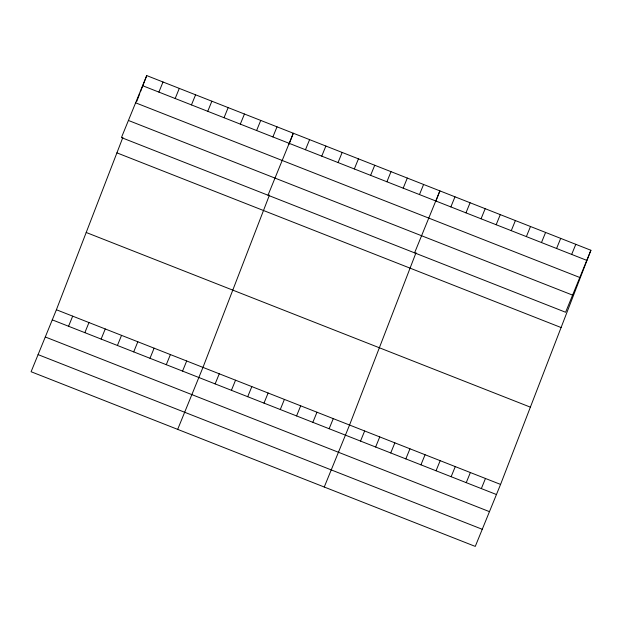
<?xml version="1.0" encoding="UTF-8"?>
<svg xmlns="http://www.w3.org/2000/svg" width="622" height="622" viewBox="0 0 622 622"><rect width="100%" height="100%" fill="white"/><g stroke="black" fill="none" stroke-linecap="round" stroke-linejoin="round"><path stroke-width="0.93" d="M590.9 250.262L565.6 312.252L121.43 137.579L146.73 75.589L590.9 250.262L500.57 484.421L475.27 546.411L31.1 371.738L56.4 309.748L122.876 137.408M136.793 101.347L139.771 93.619M140.432 91.9L141.427 89.327M141.762 88.472L146.73 75.589M269.458 195.051L202.974 367.392L177.674 429.382M288.997 144.39L293.304 133.232L268.004 195.215M416.032 252.695L349.548 425.036L324.256 487.018M435.905 201.178L439.878 190.876L414.586 252.859M158.89 92.095L163.011 81.995M68.56 326.262L72.681 316.155M175.179 98.501L179.299 88.402M84.849 332.661L88.969 322.561M191.459 104.908L195.588 94.801M101.129 339.068L105.258 328.968M207.748 111.315L211.869 101.207M117.418 345.474L121.539 335.367M224.037 117.713L228.157 107.614M133.707 351.881L137.827 341.773M240.317 124.12L244.446 114.02M149.988 358.28L154.116 348.18M256.606 130.527L260.735 120.419M166.276 364.686L170.405 354.587M272.895 136.933L277.015 126.826M182.565 371.093L186.686 360.985M305.464 149.739L309.593 139.639M215.134 383.898L219.263 373.799M321.753 156.145L325.874 146.038M231.423 390.305L235.544 380.205M338.041 162.552L342.162 152.444M247.712 396.712L251.832 386.604M354.322 168.951L358.451 158.851M263.992 403.118L268.121 393.011M370.611 175.357L374.732 165.258M280.281 409.517L284.402 399.417M386.9 181.764L391.02 171.656M296.57 415.924L300.69 405.824M403.188 188.171L407.309 178.063M312.858 422.33L316.979 412.223M419.469 194.569L423.598 184.47M329.139 428.737L333.268 418.629M450.857 206.916L454.985 196.809M360.527 441.076L364.655 430.976M465.964 212.856L470.084 202.749M375.634 447.016L379.754 436.916M481.063 218.796L485.183 208.689M390.733 452.956L394.853 442.848M496.162 224.729L500.29 214.629M405.832 458.896L409.96 448.789M511.268 230.669L515.389 220.569M420.938 464.836L425.059 454.729M526.367 236.609L530.496 226.509M436.038 470.768L440.166 460.669M541.474 242.549L545.595 232.441M451.144 476.709L455.265 466.609M556.573 248.489L560.694 238.382M466.243 482.649L470.364 472.549M571.672 254.429L575.801 244.322M481.342 488.589L485.471 478.481M142.601 85.696L586.779 260.361M135.619 102.817L579.79 277.49M128.42 120.458L572.59 295.123M116.92 152.864L561.091 327.537M86.201 232.48L530.379 407.153M56.4 309.748L500.57 484.421M52.271 319.856L496.449 494.529M45.289 336.976L489.46 511.649M38.09 354.618L482.26 529.291"/></g></svg>
